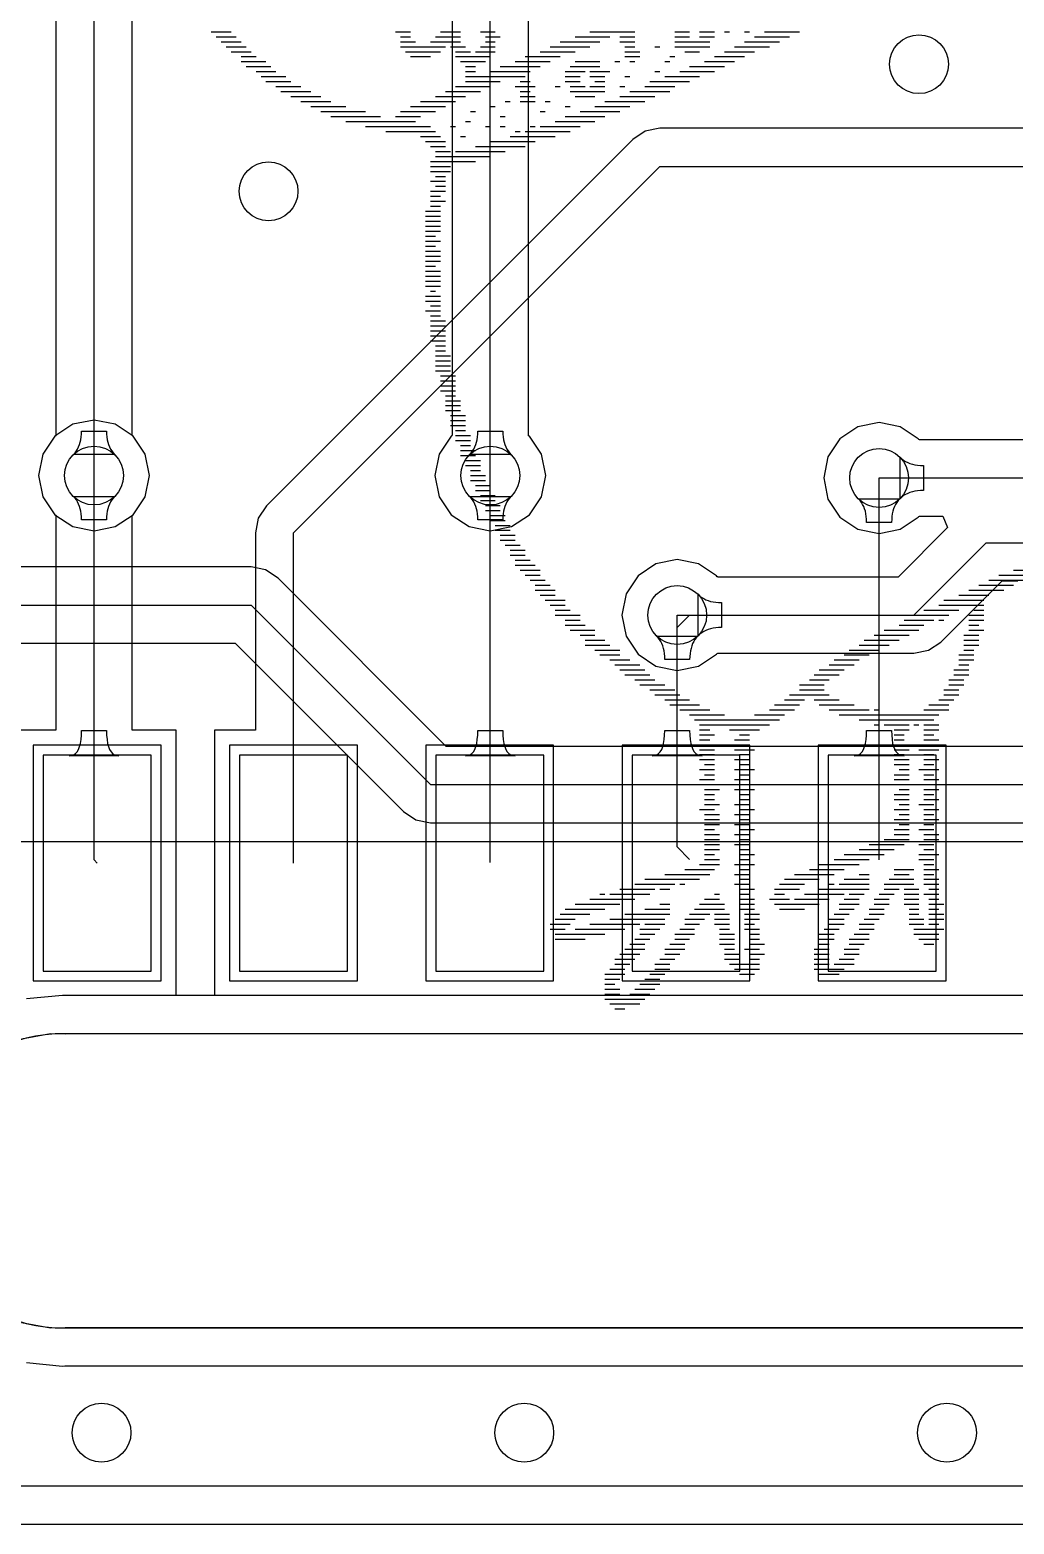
# Model space of a CAD drawing. Header units: millimetres. Extents: x 65.3 to 106.6, y 61.5 to 106.5.
# Drawn here: x 72.3 to 82.33, y 61.48 to 76.7 of the extents above; entities that cross this region are included whole.
import ezdxf

# ---------------------------------------------------------------- set-up
doc = ezdxf.new("R2010")
doc.units = ezdxf.units.MM
for name, color, linetype in [('BottomLayer', 5, 'Continuous'), ('BottomOverlay', 54, 'Continuous'), ('KeepOutLayer', 6, 'Continuous'), ('MultiLayer', 9, 'Continuous'), ('TopLayer', 1, 'Continuous'), ('TopOverlay', 2, 'Continuous'), ('TopPaste', 8, 'Continuous'), ('TopSolder', 216, 'Continuous')]:
    doc.layers.add(name, color=color, linetype=linetype)

# ---------------------------------------------------------------- blocks, each defined once
blk = doc.blocks.new('ESP_07_8')
at = {"layer": 'TopLayer'}
for p, q in [((-15.122, -2.502), (-17.322, -2.502)), ((-17.322, -2.502), (-17.322, -3.602)), ((-15.122, -3.602), (-15.122, -2.502)), ((-17.322, -3.602), (-15.122, -3.602)), ((-15.122, -4.502), (-17.322, -4.502)), ((-17.322, -4.502), (-17.322, -5.602)), ((-15.122, -5.602), (-15.122, -4.502)), ((-17.322, -5.602), (-15.122, -5.602)), ((-15.122, -6.502), (-17.322, -6.502)), ((-17.322, -6.502), (-17.322, -7.602)), ((-15.122, -7.602), (-15.122, -6.502)), ((-17.322, -7.602), (-15.122, -7.602)), ((-15.122, -8.502), (-17.322, -8.502)), ((-17.322, -8.502), (-17.322, -9.602)), ((-15.122, -9.602), (-15.122, -8.502)), ((-17.322, -9.602), (-15.122, -9.602)), ((-15.122, -10.502), (-17.322, -10.502)), ((-17.322, -10.502), (-17.322, -11.602)), ((-15.122, -11.602), (-15.122, -10.502)), ((-17.322, -11.602), (-15.122, -11.602))]:
    blk.add_line(p, q, dxfattribs=at)
at = {"layer": 'TopOverlay'}
blk.add_line((-16.003, 4.648), (-16.003, -16.552), dxfattribs=at)
at = {"layer": 'TopPaste'}
for p, q in [((-15.122, -2.502), (-17.322, -2.502)), ((-17.322, -2.502), (-17.322, -3.602)), ((-15.122, -3.602), (-15.122, -2.502)), ((-17.322, -3.602), (-15.122, -3.602)), ((-15.122, -4.502), (-17.322, -4.502)), ((-17.322, -4.502), (-17.322, -5.602)), ((-15.122, -5.602), (-15.122, -4.502)), ((-17.322, -5.602), (-15.122, -5.602)), ((-15.122, -6.502), (-17.322, -6.502)), ((-17.322, -6.502), (-17.322, -7.602)), ((-15.122, -7.602), (-15.122, -6.502)), ((-17.322, -7.602), (-15.122, -7.602)), ((-15.122, -8.502), (-17.322, -8.502)), ((-17.322, -8.502), (-17.322, -9.602)), ((-15.122, -9.602), (-15.122, -8.502)), ((-17.322, -9.602), (-15.122, -9.602)), ((-15.122, -10.502), (-17.322, -10.502)), ((-17.322, -10.502), (-17.322, -11.602)), ((-15.122, -11.602), (-15.122, -10.502)), ((-17.322, -11.602), (-15.122, -11.602))]:
    blk.add_line(p, q, dxfattribs=at)
at = {"layer": 'TopSolder'}
for p, q in [((-15.02, -2.4), (-17.423, -2.4)), ((-17.423, -2.4), (-17.423, -3.703)), ((-15.02, -3.703), (-15.02, -2.4)), ((-17.423, -3.703), (-15.02, -3.703)), ((-15.02, -4.4), (-17.423, -4.4)), ((-17.423, -4.4), (-17.423, -5.703)), ((-15.02, -5.703), (-15.02, -4.4)), ((-17.423, -5.703), (-15.02, -5.703)), ((-15.02, -6.4), (-17.423, -6.4)), ((-17.423, -6.4), (-17.423, -7.703)), ((-15.02, -7.703), (-15.02, -6.4)), ((-17.423, -7.703), (-15.02, -7.703)), ((-15.02, -8.4), (-17.423, -8.4)), ((-17.423, -8.4), (-17.423, -9.703)), ((-15.02, -9.703), (-15.02, -8.4)), ((-17.423, -9.703), (-15.02, -9.703)), ((-15.02, -10.4), (-17.423, -10.4)), ((-17.423, -10.4), (-17.423, -11.703)), ((-15.02, -11.703), (-15.02, -10.4)), ((-17.423, -11.703), (-15.02, -11.703))]:
    blk.add_line(p, q, dxfattribs=at)

msp = doc.modelspace()

# ---------------------------------------------------------------- linework, layer by layer
at = {"layer": 'BottomLayer'}
for p, q in [((76.599, 92.431), (76.599, 72.579)), ((76.987, 72.161), (76.987, 92.431)), ((72.56, 84.43), (72.56, 72.579)), ((72.949, 72.161), (72.949, 84.43)), ((73.337, 72.579), (73.337, 84.269)), ((77.376, 72.579), (77.376, 81.808)), ((80.734, 72.658), (80.55, 72.535)), ((80.95, 72.701), (80.734, 72.658)), ((81.166, 72.658), (80.95, 72.701)), ((81.349, 72.535), (81.166, 72.658)), ((72.549, 72.561), (72.427, 72.378)), ((72.558, 72.567), (72.549, 72.561)), ((72.56, 72.574), (72.558, 72.567)), ((72.56, 72.579), (72.56, 72.574)), ((72.792, 72.453), (72.801, 72.476)), ((72.801, 72.476), (72.809, 72.5)), ((72.809, 72.5), (72.814, 72.526)), ((72.814, 72.526), (72.818, 72.554)), ((72.818, 72.554), (72.821, 72.583)), ((72.821, 72.583), (72.822, 72.613)), ((72.822, 72.613), (73.076, 72.613)), ((73.076, 72.613), (73.077, 72.583)), ((73.077, 72.583), (73.079, 72.554)), ((73.079, 72.554), (73.083, 72.526)), ((73.083, 72.526), (73.089, 72.5)), ((73.089, 72.5), (73.097, 72.476)), ((73.097, 72.476), (73.106, 72.453)), ((73.338, 72.574), (73.337, 72.579)), ((73.34, 72.567), (73.338, 72.574)), ((73.348, 72.561), (73.34, 72.567)), ((73.471, 72.378), (73.348, 72.561)), ((76.588, 72.561), (76.466, 72.378)), ((76.597, 72.567), (76.588, 72.561)), ((76.598, 72.574), (76.597, 72.567)), ((76.599, 72.579), (76.598, 72.574)), ((76.831, 72.453), (76.84, 72.476)), ((76.84, 72.476), (76.847, 72.5)), ((76.847, 72.5), (76.853, 72.526)), ((76.853, 72.526), (76.857, 72.554)), ((76.857, 72.554), (76.86, 72.583)), ((76.86, 72.613), (77.114, 72.613)), ((76.86, 72.583), (76.86, 72.613)), ((77.114, 72.613), (77.115, 72.583)), ((77.115, 72.583), (77.118, 72.554)), ((77.118, 72.554), (77.122, 72.526)), ((77.122, 72.526), (77.128, 72.5)), ((77.128, 72.5), (77.135, 72.476)), ((77.135, 72.476), (77.144, 72.453)), ((77.377, 72.574), (77.376, 72.579)), ((77.378, 72.567), (77.377, 72.574)), ((77.387, 72.561), (77.378, 72.567)), ((77.509, 72.378), (77.387, 72.561)), ((80.55, 72.535), (80.428, 72.352)), ((81.355, 72.527), (81.349, 72.535)), ((81.362, 72.525), (81.355, 72.527)), ((81.367, 72.524), (81.362, 72.525)), ((92.126, 72.524), (81.367, 72.524)), ((72.427, 72.378), (72.384, 72.161)), ((72.739, 72.376), (72.755, 72.393)), ((73.159, 72.376), (72.739, 72.376)), ((72.755, 72.393), (72.769, 72.411)), ((72.769, 72.411), (72.781, 72.431)), ((72.781, 72.431), (72.792, 72.453)), ((73.106, 72.453), (73.116, 72.431)), ((73.116, 72.431), (73.129, 72.411)), ((73.129, 72.411), (73.143, 72.393)), ((73.143, 72.393), (73.159, 72.376)), ((73.514, 72.161), (73.471, 72.378)), ((76.466, 72.378), (76.423, 72.161)), ((76.777, 72.376), (76.793, 72.393)), ((77.197, 72.376), (76.777, 72.376)), ((76.793, 72.393), (76.807, 72.411)), ((76.807, 72.411), (76.82, 72.431)), ((76.82, 72.431), (76.831, 72.453)), ((77.144, 72.453), (77.155, 72.431)), ((77.155, 72.431), (77.168, 72.411)), ((77.168, 72.411), (77.182, 72.393)), ((77.182, 72.393), (77.197, 72.376)), ((77.552, 72.161), (77.509, 72.378)), ((80.428, 72.352), (80.385, 72.136)), ((81.164, 71.926), (81.164, 72.346)), ((81.164, 72.346), (81.181, 72.33)), ((81.181, 72.33), (81.2, 72.316)), ((81.2, 72.316), (81.22, 72.304)), ((81.22, 72.304), (81.241, 72.293)), ((81.241, 72.293), (81.264, 72.284)), ((81.264, 72.284), (81.289, 72.276)), ((81.289, 72.276), (81.315, 72.27)), ((81.315, 72.27), (81.342, 72.266)), ((81.342, 72.266), (81.371, 72.264)), ((81.371, 72.264), (81.402, 72.263)), ((81.402, 72.263), (81.402, 72.009)), ((72.384, 72.161), (72.427, 71.945)), ((73.471, 71.945), (73.514, 72.161)), ((76.423, 72.161), (76.466, 71.945)), ((77.509, 71.945), (77.552, 72.161)), ((80.385, 72.136), (80.428, 71.92)), ((80.95, 72.136), (92.126, 72.136)), ((72.427, 71.945), (72.549, 71.762)), ((73.348, 71.762), (73.471, 71.945)), ((76.466, 71.945), (76.588, 71.762)), ((77.387, 71.762), (77.509, 71.945)), ((80.428, 71.92), (80.55, 71.737)), ((81.181, 71.942), (81.164, 71.926)), ((81.2, 71.956), (81.181, 71.942)), ((81.22, 71.968), (81.2, 71.956)), ((81.241, 71.979), (81.22, 71.968)), ((81.264, 71.988), (81.241, 71.979)), ((81.289, 71.996), (81.264, 71.988)), ((81.315, 72.002), (81.289, 71.996)), ((81.342, 72.006), (81.315, 72.002)), ((81.371, 72.008), (81.342, 72.006)), ((81.402, 72.009), (81.371, 72.008)), ((72.549, 71.762), (72.733, 71.64)), ((73.165, 71.64), (73.348, 71.762)), ((76.588, 71.762), (76.771, 71.64)), ((77.204, 71.64), (77.387, 71.762)), ((80.55, 71.737), (80.734, 71.614)), ((81.166, 71.614), (81.349, 71.737)), ((81.349, 71.737), (81.355, 71.745)), ((81.355, 71.745), (81.362, 71.747)), ((81.362, 71.747), (81.367, 71.748)), ((81.367, 71.748), (81.599, 71.748)), ((81.599, 71.748), (81.647, 71.63)), ((72.733, 71.64), (72.949, 71.597)), ((72.949, 71.597), (73.165, 71.64)), ((76.771, 71.64), (76.987, 71.597)), ((76.987, 71.597), (77.204, 71.64)), ((80.734, 71.614), (80.95, 71.571)), ((80.95, 71.571), (81.166, 71.614)), ((81.647, 71.63), (81.144, 71.127)), ((81.305, 70.739), (82.042, 71.476)), ((82.042, 71.476), (91.288, 71.476)), ((78.676, 71.261), (78.493, 71.138)), ((78.892, 71.304), (78.676, 71.261)), ((79.109, 71.261), (78.892, 71.304)), ((79.292, 71.138), (79.109, 71.261)), ((74.549, 71.229), (71.41, 71.229)), ((74.698, 71.199), (74.549, 71.229)), ((74.824, 71.115), (74.698, 71.199)), ((76.539, 69.4), (74.824, 71.115)), ((78.493, 71.138), (78.371, 70.955)), ((79.298, 71.13), (79.292, 71.138)), ((79.305, 71.128), (79.298, 71.13)), ((79.31, 71.127), (79.305, 71.128)), ((81.144, 71.127), (79.31, 71.127)), ((78.371, 70.955), (78.328, 70.739)), ((79.107, 70.529), (79.107, 70.949)), ((79.107, 70.949), (79.124, 70.933)), ((81.58, 70.464), (82.203, 71.087)), ((82.203, 71.087), (82.363, 71.087)), ((70.993, 70.841), (74.549, 70.841)), ((74.549, 70.841), (76.378, 69.012)), ((79.124, 70.933), (79.142, 70.919)), ((79.142, 70.919), (79.162, 70.907)), ((79.162, 70.907), (79.184, 70.896)), ((79.184, 70.896), (79.207, 70.887)), ((79.207, 70.887), (79.231, 70.879)), ((79.231, 70.879), (79.257, 70.873)), ((79.257, 70.873), (79.285, 70.869)), ((79.285, 70.869), (79.314, 70.867)), ((79.314, 70.867), (79.344, 70.866)), ((79.344, 70.866), (79.344, 70.612)), ((78.328, 70.739), (78.371, 70.523)), ((78.892, 70.739), (79.019, 70.739)), ((78.892, 70.612), (79.019, 70.739)), ((79.019, 70.739), (81.305, 70.739)), ((78.371, 70.523), (78.493, 70.34)), ((79.124, 70.545), (79.107, 70.529)), ((79.142, 70.559), (79.124, 70.545)), ((79.162, 70.571), (79.142, 70.559)), ((79.184, 70.582), (79.162, 70.571)), ((79.207, 70.591), (79.184, 70.582)), ((79.231, 70.599), (79.207, 70.591)), ((79.257, 70.605), (79.231, 70.599)), ((79.285, 70.609), (79.257, 70.605)), ((79.314, 70.611), (79.285, 70.609)), ((79.344, 70.612), (79.314, 70.611)), ((71.41, 70.452), (74.388, 70.452)), ((74.388, 70.452), (76.103, 68.737)), ((78.493, 70.34), (78.676, 70.217)), ((79.109, 70.217), (79.292, 70.34)), ((79.292, 70.34), (79.298, 70.348)), ((79.298, 70.348), (79.305, 70.35)), ((79.305, 70.35), (79.31, 70.351)), ((79.31, 70.351), (81.305, 70.351)), ((81.305, 70.351), (81.454, 70.38)), ((81.454, 70.38), (81.58, 70.464)), ((78.676, 70.217), (78.892, 70.174)), ((78.892, 70.174), (79.109, 70.217)), ((91.277, 69.4), (76.539, 69.4)), ((76.378, 69.012), (91.694, 69.012)), ((76.103, 68.737), (76.229, 68.653)), ((76.229, 68.653), (76.378, 68.623)), ((76.378, 68.623), (91.277, 68.623)), ((72.628, 66.864), (72.26, 66.828)), ((72.647, 66.862), (72.628, 66.864)), ((72.654, 66.863), (72.647, 66.862)), ((95.703, 66.863), (72.654, 66.863)), ((72.26, 63.123), (72.628, 63.086)), ((72.628, 63.086), (72.652, 63.089)), ((72.652, 63.089), (72.654, 63.088)), ((72.654, 63.088), (95.703, 63.088)), ((98.579, 61.865), (69.621, 61.865))]:
    msp.add_line(p, q, dxfattribs=at)
for centre in [(81.356, 76.352), (74.727, 75.057), (72.949, 72.161), (76.987, 72.161), (80.95, 72.136), (78.892, 70.739), (73.025, 62.408), (77.333, 62.408), (81.641, 62.408)]:
    msp.add_circle(centre, 0.3, dxfattribs=at)
at = {"layer": 'BottomOverlay'}
for p, q in [((74.143, 76.683), (74.346, 76.683)), ((74.193, 76.632), (74.397, 76.632)), ((74.244, 76.581), (74.447, 76.581)), ((76.022, 76.683), (76.175, 76.683)), ((76.073, 76.632), (76.175, 76.632)), ((76.073, 76.581), (76.225, 76.581)), ((76.378, 76.581), (76.683, 76.581)), ((76.429, 76.632), (76.683, 76.632)), ((76.479, 76.683), (76.683, 76.683)), ((76.886, 76.683), (77.038, 76.683)), ((76.937, 76.632), (77.089, 76.632)), ((76.937, 76.581), (77.038, 76.581)), ((77.699, 76.581), (78.105, 76.581)), ((77.851, 76.632), (78.207, 76.632)), ((78.003, 76.683), (78.461, 76.683)), ((78.308, 76.632), (78.461, 76.632)), ((78.308, 76.581), (78.461, 76.581)), ((78.867, 76.683), (79.019, 76.683)), ((78.867, 76.632), (79.019, 76.632)), ((78.867, 76.581), (79.223, 76.581)), ((79.121, 76.683), (79.273, 76.683)), ((79.121, 76.632), (79.273, 76.632)), ((79.375, 76.683), (79.426, 76.683)), ((79.578, 76.683), (79.629, 76.683)), ((79.578, 76.581), (79.934, 76.581)), ((79.68, 76.632), (80.035, 76.632)), ((79.781, 76.683), (80.137, 76.683)), ((74.295, 76.53), (74.498, 76.53)), ((74.346, 76.479), (74.549, 76.479)), ((76.073, 76.53), (76.53, 76.53)), ((76.124, 76.479), (76.479, 76.479)), ((76.581, 76.53), (76.733, 76.53)), ((76.632, 76.479), (76.784, 76.479)), ((76.835, 76.479), (77.038, 76.479)), ((76.886, 76.53), (77.038, 76.53)), ((77.495, 76.479), (77.851, 76.479)), ((77.597, 76.53), (78.003, 76.53)), ((78.359, 76.53), (78.461, 76.53)), ((78.359, 76.479), (78.511, 76.479)), ((78.664, 76.53), (78.715, 76.53)), ((78.867, 76.53), (79.223, 76.53)), ((78.969, 76.479), (79.121, 76.479)), ((79.375, 76.479), (79.68, 76.479)), ((79.477, 76.53), (79.832, 76.53)), ((74.447, 76.429), (74.6, 76.429)), ((74.447, 76.378), (74.701, 76.378)), ((74.498, 76.327), (74.752, 76.327)), ((76.175, 76.429), (76.378, 76.429)), ((76.632, 76.429), (76.987, 76.429)), ((76.683, 76.378), (76.937, 76.378)), ((76.733, 76.327), (76.835, 76.327)), ((77.089, 76.327), (77.495, 76.327)), ((77.241, 76.378), (77.597, 76.378)), ((77.343, 76.429), (77.699, 76.429)), ((77.8, 76.327), (78.105, 76.327)), ((77.851, 76.378), (78.105, 76.378)), ((78.257, 76.378), (78.308, 76.378)), ((78.359, 76.429), (78.511, 76.429)), ((78.41, 76.378), (78.461, 76.378)), ((78.765, 76.378), (78.816, 76.378)), ((78.816, 76.429), (78.867, 76.429)), ((79.019, 76.327), (79.375, 76.327)), ((79.172, 76.378), (79.477, 76.378)), ((79.273, 76.429), (79.578, 76.429)), ((74.6, 76.276), (74.803, 76.276)), ((74.651, 76.225), (74.905, 76.225)), ((74.701, 76.175), (74.955, 76.175)), ((76.733, 76.276), (76.835, 76.276)), ((76.733, 76.225), (77.343, 76.225)), ((76.733, 76.175), (77.089, 76.175)), ((76.987, 76.276), (77.394, 76.276)), ((77.292, 76.175), (77.394, 76.175)), ((77.749, 76.276), (77.953, 76.276)), ((77.749, 76.225), (77.902, 76.225)), ((77.749, 76.175), (77.902, 76.175)), ((78.003, 76.276), (78.207, 76.276)), ((78.003, 76.225), (78.156, 76.225)), ((78.054, 76.175), (78.156, 76.175)), ((78.359, 76.225), (78.41, 76.225)), ((78.613, 76.175), (79.019, 76.175)), ((78.664, 76.276), (78.715, 76.276)), ((78.765, 76.225), (79.121, 76.225)), ((78.918, 76.276), (79.273, 76.276)), ((74.803, 76.124), (75.057, 76.124)), ((74.854, 76.073), (75.159, 76.073)), ((74.955, 76.022), (75.26, 76.022)), ((76.429, 76.022), (76.733, 76.022)), ((76.53, 76.073), (76.886, 76.073)), ((76.632, 76.124), (76.987, 76.124)), ((77.241, 76.124), (77.445, 76.124)), ((77.292, 76.073), (77.394, 76.073)), ((77.292, 76.022), (77.445, 76.022)), ((77.648, 76.124), (77.699, 76.124)), ((77.8, 76.124), (77.953, 76.124)), ((77.8, 76.073), (78.156, 76.073)), ((77.851, 76.022), (78.054, 76.022)), ((78.003, 76.124), (78.156, 76.124)), ((78.308, 76.124), (78.359, 76.124)), ((78.308, 76.022), (78.664, 76.022)), ((78.41, 76.073), (78.816, 76.073)), ((78.562, 76.124), (78.867, 76.124)), ((75.057, 75.971), (75.362, 75.971)), ((75.159, 75.921), (75.514, 75.921)), ((75.26, 75.87), (75.717, 75.87)), ((76.073, 75.87), (76.429, 75.87)), ((76.175, 75.921), (76.53, 75.921)), ((76.276, 75.971), (76.632, 75.971)), ((76.784, 75.87), (76.835, 75.87)), ((76.987, 75.921), (77.038, 75.921)), ((77.14, 75.971), (77.191, 75.971)), ((77.292, 75.971), (77.445, 75.971)), ((77.495, 75.87), (77.546, 75.87)), ((77.546, 75.971), (77.597, 75.971)), ((77.749, 75.921), (77.8, 75.921)), ((77.902, 75.87), (78.308, 75.87)), ((78.054, 75.921), (78.41, 75.921)), ((78.156, 75.971), (78.562, 75.971)), ((75.362, 75.819), (75.87, 75.819)), ((75.514, 75.768), (76.225, 75.768)), ((75.717, 75.717), (76.378, 75.717)), ((76.022, 75.819), (76.276, 75.819)), ((76.581, 75.717), (76.632, 75.717)), ((76.733, 75.768), (76.784, 75.768)), ((76.937, 75.717), (76.987, 75.717)), ((77.089, 75.819), (77.14, 75.819)), ((77.089, 75.717), (77.14, 75.717)), ((77.394, 75.717), (77.445, 75.717)), ((77.495, 75.717), (77.902, 75.717)), ((77.648, 75.768), (78.054, 75.768)), ((77.749, 75.819), (78.156, 75.819)), ((75.921, 75.667), (76.429, 75.667)), ((76.276, 75.616), (76.479, 75.616)), ((76.327, 75.565), (76.53, 75.565)), ((76.683, 75.616), (76.733, 75.616)), ((76.987, 75.565), (77.445, 75.565)), ((77.191, 75.616), (77.648, 75.616)), ((77.241, 75.667), (77.292, 75.667)), ((77.343, 75.667), (77.8, 75.667)), ((76.378, 75.514), (76.53, 75.514)), ((76.429, 75.463), (76.581, 75.463)), ((76.429, 75.413), (76.987, 75.413)), ((76.632, 75.463), (77.14, 75.463)), ((76.835, 75.514), (77.343, 75.514)), ((76.378, 75.362), (76.835, 75.362)), ((76.378, 75.311), (76.581, 75.311)), ((76.378, 75.26), (76.581, 75.26)), ((76.378, 75.159), (76.53, 75.159)), ((76.429, 75.209), (76.53, 75.209)), ((76.429, 75.108), (76.53, 75.108)), ((76.378, 75.057), (76.53, 75.057)), ((76.378, 75.006), (76.479, 75.006)), ((76.378, 74.955), (76.53, 74.955)), ((76.327, 74.854), (76.479, 74.854)), ((76.327, 74.803), (76.479, 74.803)), ((76.378, 74.905), (76.479, 74.905)), ((76.327, 74.752), (76.479, 74.752)), ((76.327, 74.701), (76.479, 74.701)), ((76.327, 74.651), (76.479, 74.651)), ((76.327, 74.6), (76.429, 74.6)), ((76.327, 74.549), (76.479, 74.549)), ((76.327, 74.498), (76.429, 74.498)), ((76.327, 74.447), (76.479, 74.447)), ((76.327, 74.397), (76.479, 74.397)), ((76.327, 74.346), (76.479, 74.346)), ((76.327, 74.295), (76.429, 74.295)), ((76.327, 74.244), (76.479, 74.244)), ((76.327, 74.193), (76.479, 74.193)), ((76.327, 74.143), (76.479, 74.143)), ((76.327, 74.092), (76.479, 74.092)), ((76.378, 74.041), (76.429, 74.041)), ((76.327, 73.99), (76.479, 73.99)), ((76.327, 73.939), (76.479, 73.939)), ((76.378, 73.889), (76.479, 73.889)), ((76.327, 73.838), (76.479, 73.838)), ((76.378, 73.787), (76.479, 73.787)), ((76.378, 73.736), (76.53, 73.736)), ((76.378, 73.685), (76.53, 73.685)), ((76.378, 73.635), (76.53, 73.635)), ((76.378, 73.584), (76.53, 73.584)), ((76.378, 73.533), (76.53, 73.533)), ((76.429, 73.482), (76.53, 73.482)), ((76.429, 73.431), (76.53, 73.431)), ((76.429, 73.381), (76.581, 73.381)), ((76.429, 73.33), (76.581, 73.33)), ((76.429, 73.279), (76.581, 73.279)), ((76.429, 73.228), (76.581, 73.228)), ((76.479, 73.177), (76.632, 73.177)), ((76.479, 73.127), (76.632, 73.127)), ((76.479, 73.076), (76.632, 73.076)), ((76.479, 73.025), (76.632, 73.025)), ((76.53, 72.974), (76.632, 72.974)), ((76.53, 72.923), (76.683, 72.923)), ((76.53, 72.873), (76.683, 72.873)), ((76.53, 72.822), (76.683, 72.822)), ((76.581, 72.771), (76.733, 72.771)), ((76.581, 72.72), (76.733, 72.72)), ((76.581, 72.669), (76.733, 72.669)), ((76.632, 72.619), (76.733, 72.619)), ((76.632, 72.568), (76.784, 72.568)), ((76.632, 72.517), (76.784, 72.517)), ((76.683, 72.466), (76.784, 72.466)), ((76.683, 72.415), (76.835, 72.415)), ((76.683, 72.365), (76.835, 72.365)), ((76.733, 72.314), (76.886, 72.314)), ((76.733, 72.263), (76.886, 72.263)), ((76.784, 72.212), (76.886, 72.212)), ((76.784, 72.161), (76.937, 72.161)), ((76.784, 72.111), (76.937, 72.111)), ((76.835, 72.06), (76.987, 72.06)), ((76.835, 72.009), (76.987, 72.009)), ((76.886, 71.958), (77.038, 71.958)), ((76.886, 71.907), (77.038, 71.907)), ((76.937, 71.857), (77.089, 71.857)), ((76.937, 71.806), (77.089, 71.806)), ((76.987, 71.755), (77.14, 71.755)), ((76.987, 71.704), (77.14, 71.704)), ((77.038, 71.653), (77.191, 71.653)), ((77.038, 71.603), (77.191, 71.603)), ((77.089, 71.552), (77.241, 71.552)), ((77.089, 71.501), (77.241, 71.501)), ((77.14, 71.45), (77.292, 71.45)), ((77.191, 71.399), (77.343, 71.399)), ((77.191, 71.349), (77.343, 71.349)), ((77.241, 71.298), (77.394, 71.298)), ((77.241, 71.247), (77.445, 71.247)), ((77.292, 71.196), (77.495, 71.196)), ((77.343, 71.145), (77.495, 71.145)), ((82.169, 71.145), (82.525, 71.145)), ((82.321, 71.196), (82.626, 71.196)), ((77.394, 71.095), (77.546, 71.095)), ((77.445, 71.044), (77.597, 71.044)), ((77.445, 70.993), (77.648, 70.993)), ((81.864, 70.993), (82.22, 70.993)), ((81.966, 71.044), (82.321, 71.044)), ((82.067, 71.095), (82.423, 71.095)), ((77.495, 70.942), (77.648, 70.942)), ((77.546, 70.891), (77.749, 70.891)), ((77.597, 70.841), (77.749, 70.841)), ((81.559, 70.841), (82.017, 70.841)), ((81.61, 70.891), (82.017, 70.891)), ((81.763, 70.942), (82.067, 70.942)), ((77.648, 70.79), (77.8, 70.79)), ((77.648, 70.739), (77.902, 70.739)), ((77.749, 70.688), (77.902, 70.688)), ((81.204, 70.688), (81.509, 70.688)), ((81.305, 70.739), (81.661, 70.739)), ((81.407, 70.79), (81.763, 70.79)), ((81.559, 70.688), (81.61, 70.688)), ((81.864, 70.739), (82.017, 70.739)), ((81.864, 70.688), (82.017, 70.688)), ((81.915, 70.79), (82.017, 70.79)), ((77.749, 70.637), (77.953, 70.637)), ((77.8, 70.587), (78.054, 70.587)), ((77.902, 70.536), (78.054, 70.536)), ((80.899, 70.536), (81.255, 70.536)), ((81.001, 70.587), (81.356, 70.587)), ((81.153, 70.637), (81.407, 70.637)), ((81.813, 70.536), (81.966, 70.536)), ((81.864, 70.637), (81.966, 70.637)), ((81.864, 70.587), (82.017, 70.587)), ((77.953, 70.485), (78.156, 70.485)), ((77.953, 70.434), (78.207, 70.434)), ((78.054, 70.383), (78.308, 70.383)), ((80.645, 70.383), (80.95, 70.383)), ((80.747, 70.434), (81.051, 70.434)), ((80.797, 70.485), (81.153, 70.485)), ((81.813, 70.485), (81.966, 70.485)), ((81.813, 70.434), (81.966, 70.434)), ((81.813, 70.383), (81.915, 70.383)), ((78.105, 70.333), (78.308, 70.333)), ((78.207, 70.282), (78.41, 70.282)), ((78.257, 70.231), (78.511, 70.231)), ((80.442, 70.231), (80.696, 70.231)), ((80.493, 70.282), (80.747, 70.282)), ((80.594, 70.333), (80.848, 70.333)), ((81.763, 70.333), (81.915, 70.333)), ((81.763, 70.282), (81.915, 70.282)), ((81.763, 70.231), (81.864, 70.231)), ((78.308, 70.18), (78.562, 70.18)), ((78.359, 70.129), (78.613, 70.129)), ((78.461, 70.079), (78.664, 70.079)), ((80.239, 70.079), (80.442, 70.079)), ((80.289, 70.129), (80.543, 70.129)), ((80.34, 70.18), (80.594, 70.18)), ((81.661, 70.079), (81.813, 70.079)), ((81.712, 70.18), (81.864, 70.18)), ((81.712, 70.129), (81.864, 70.129)), ((78.511, 70.028), (78.765, 70.028)), ((78.613, 69.977), (78.867, 69.977)), ((78.664, 69.926), (78.918, 69.926)), ((80.035, 69.926), (80.442, 69.926)), ((80.137, 70.028), (80.391, 70.028)), ((80.137, 69.977), (80.391, 69.977)), ((81.61, 69.977), (81.763, 69.977)), ((81.61, 69.926), (81.763, 69.926)), ((81.661, 70.028), (81.813, 70.028)), ((78.765, 69.875), (79.019, 69.875)), ((78.816, 69.825), (79.121, 69.825)), ((78.918, 69.774), (79.223, 69.774)), ((79.832, 69.774), (80.086, 69.774)), ((79.883, 69.825), (80.137, 69.825)), ((79.985, 69.875), (80.188, 69.875)), ((80.289, 69.875), (80.543, 69.875)), ((80.34, 69.825), (80.696, 69.825)), ((80.442, 69.774), (80.848, 69.774)), ((80.899, 69.774), (80.95, 69.774)), ((81.407, 69.774), (81.661, 69.774)), ((81.458, 69.825), (81.661, 69.825)), ((81.559, 69.875), (81.712, 69.875)), ((79.019, 69.723), (79.375, 69.723)), ((79.07, 69.672), (79.934, 69.672)), ((79.121, 69.621), (79.832, 69.621)), ((79.68, 69.723), (79.985, 69.723)), ((80.543, 69.723), (81.559, 69.723)), ((80.747, 69.672), (81.509, 69.672)), ((80.899, 69.621), (80.95, 69.621)), ((81.001, 69.621), (81.255, 69.621)), ((81.305, 69.621), (81.356, 69.621)), ((81.407, 69.621), (81.559, 69.621)), ((79.121, 69.571), (79.223, 69.571)), ((79.121, 69.52), (79.273, 69.52)), ((79.121, 69.469), (79.223, 69.469)), ((79.426, 69.571), (79.731, 69.571)), ((79.477, 69.469), (79.629, 69.469)), ((79.527, 69.52), (79.629, 69.52)), ((81.102, 69.571), (81.255, 69.571)), ((81.102, 69.52), (81.204, 69.52)), ((81.102, 69.469), (81.204, 69.469)), ((81.407, 69.571), (81.559, 69.571)), ((81.407, 69.52), (81.509, 69.52)), ((81.407, 69.469), (81.559, 69.469)), ((79.121, 69.418), (79.273, 69.418)), ((79.121, 69.367), (79.273, 69.367)), ((79.121, 69.317), (79.273, 69.317)), ((79.477, 69.367), (79.68, 69.367)), ((79.527, 69.418), (79.629, 69.418)), ((79.527, 69.317), (79.629, 69.317)), ((81.102, 69.418), (81.255, 69.418)), ((81.102, 69.367), (81.255, 69.367)), ((81.102, 69.317), (81.204, 69.317)), ((81.356, 69.367), (81.559, 69.367)), ((81.407, 69.418), (81.509, 69.418)), ((81.407, 69.317), (81.509, 69.317)), ((79.121, 69.266), (79.273, 69.266)), ((79.121, 69.164), (79.273, 69.164)), ((79.172, 69.215), (79.273, 69.215)), ((79.477, 69.266), (79.629, 69.266)), ((79.477, 69.164), (79.68, 69.164)), ((79.527, 69.215), (79.629, 69.215)), ((81.102, 69.266), (81.255, 69.266)), ((81.102, 69.215), (81.255, 69.215)), ((81.153, 69.164), (81.255, 69.164)), ((81.356, 69.164), (81.559, 69.164)), ((81.407, 69.266), (81.559, 69.266)), ((81.407, 69.215), (81.509, 69.215)), ((79.121, 69.063), (79.273, 69.063)), ((79.121, 69.012), (79.273, 69.012)), ((79.172, 69.113), (79.273, 69.113)), ((79.477, 69.063), (79.629, 69.063)), ((79.527, 69.113), (79.629, 69.113)), ((79.527, 69.012), (79.629, 69.012)), ((81.102, 69.113), (81.255, 69.113)), ((81.102, 69.063), (81.255, 69.063)), ((81.102, 69.012), (81.255, 69.012)), ((81.407, 69.113), (81.509, 69.113)), ((81.407, 69.063), (81.559, 69.063)), ((81.407, 69.012), (81.509, 69.012)), ((79.172, 68.961), (79.324, 68.961)), ((79.172, 68.91), (79.273, 68.91)), ((79.172, 68.859), (79.273, 68.859)), ((79.477, 68.961), (79.68, 68.961)), ((79.527, 68.91), (79.629, 68.91)), ((79.527, 68.859), (79.629, 68.859)), ((81.102, 68.91), (81.255, 68.91)), ((81.102, 68.859), (81.255, 68.859)), ((81.153, 68.961), (81.255, 68.961)), ((81.407, 68.961), (81.559, 68.961)), ((81.407, 68.91), (81.509, 68.91)), ((81.407, 68.859), (81.559, 68.859)), ((79.121, 68.758), (79.273, 68.758)), ((79.172, 68.809), (79.324, 68.809)), ((79.172, 68.707), (79.324, 68.707)), ((79.477, 68.809), (79.629, 68.809)), ((79.477, 68.707), (79.629, 68.707)), ((79.527, 68.758), (79.68, 68.758)), ((81.102, 68.758), (81.255, 68.758)), ((81.153, 68.809), (81.255, 68.809)), ((81.153, 68.707), (81.255, 68.707)), ((81.356, 68.809), (81.509, 68.809)), ((81.407, 68.758), (81.559, 68.758)), ((81.407, 68.707), (81.509, 68.707)), ((79.172, 68.656), (79.324, 68.656)), ((79.172, 68.605), (79.324, 68.605)), ((79.172, 68.555), (79.273, 68.555)), ((79.477, 68.605), (79.629, 68.605)), ((79.527, 68.656), (79.629, 68.656)), ((79.527, 68.555), (79.68, 68.555)), ((81.102, 68.656), (81.255, 68.656)), ((81.102, 68.555), (81.255, 68.555)), ((81.153, 68.605), (81.255, 68.605)), ((81.356, 68.555), (81.509, 68.555)), ((81.407, 68.656), (81.559, 68.656)), ((81.407, 68.605), (81.509, 68.605)), ((79.172, 68.504), (79.324, 68.504)), ((79.172, 68.453), (79.324, 68.453)), ((79.172, 68.402), (79.324, 68.402)), ((79.477, 68.504), (79.629, 68.504)), ((79.477, 68.402), (79.629, 68.402)), ((79.527, 68.453), (79.629, 68.453)), ((80.848, 68.402), (81.204, 68.402)), ((81.001, 68.453), (81.255, 68.453)), ((81.102, 68.504), (81.255, 68.504)), ((81.356, 68.402), (81.509, 68.402)), ((81.407, 68.504), (81.559, 68.504)), ((81.407, 68.453), (81.559, 68.453)), ((79.172, 68.351), (79.324, 68.351)), ((79.172, 68.301), (79.273, 68.301)), ((79.172, 68.25), (79.324, 68.25)), ((79.527, 68.351), (79.629, 68.351)), ((79.527, 68.301), (79.68, 68.301)), ((79.527, 68.25), (79.629, 68.25)), ((80.493, 68.25), (80.848, 68.25)), ((80.594, 68.301), (81.001, 68.301)), ((80.747, 68.351), (81.102, 68.351)), ((81.356, 68.301), (81.559, 68.301)), ((81.356, 68.25), (81.509, 68.25)), ((81.407, 68.351), (81.509, 68.351)), ((78.765, 68.097), (79.223, 68.097)), ((78.969, 68.148), (79.273, 68.148)), ((79.121, 68.199), (79.324, 68.199)), ((79.477, 68.199), (79.68, 68.199)), ((79.477, 68.097), (79.629, 68.097)), ((79.527, 68.148), (79.629, 68.148)), ((80.086, 68.097), (80.493, 68.097)), ((80.239, 68.148), (80.594, 68.148)), ((80.34, 68.199), (80.747, 68.199)), ((80.747, 68.097), (80.848, 68.097)), ((81.102, 68.148), (81.305, 68.148)), ((81.102, 68.097), (81.255, 68.097)), ((81.407, 68.199), (81.509, 68.199)), ((81.407, 68.148), (81.559, 68.148)), ((81.407, 68.097), (81.509, 68.097)), ((78.308, 67.945), (78.664, 67.945)), ((78.461, 67.996), (78.867, 67.996)), ((78.562, 68.047), (79.121, 68.047)), ((78.715, 67.945), (78.816, 67.945)), ((78.918, 67.996), (78.969, 67.996)), ((79.477, 67.996), (79.629, 67.996)), ((79.527, 68.047), (79.629, 68.047)), ((79.527, 67.945), (79.68, 67.945)), ((79.883, 67.945), (80.137, 67.945)), ((79.934, 67.996), (80.188, 67.996)), ((79.985, 68.047), (80.34, 68.047)), ((80.34, 67.945), (80.848, 67.945)), ((80.442, 67.996), (80.493, 67.996)), ((80.543, 67.996), (80.848, 67.996)), ((80.594, 68.047), (80.848, 68.047)), ((81.001, 67.996), (81.305, 67.996)), ((81.001, 67.945), (81.153, 67.945)), ((81.051, 68.047), (81.305, 68.047)), ((81.204, 67.945), (81.356, 67.945)), ((81.407, 68.047), (81.559, 68.047)), ((81.407, 67.996), (81.559, 67.996)), ((81.458, 67.945), (81.559, 67.945)), ((77.851, 67.793), (78.308, 67.793)), ((78.003, 67.843), (78.461, 67.843)), ((78.105, 67.894), (78.156, 67.894)), ((78.207, 67.894), (78.613, 67.894)), ((78.715, 67.793), (78.816, 67.793)), ((79.121, 67.793), (79.375, 67.793)), ((79.172, 67.843), (79.324, 67.843)), ((79.273, 67.894), (79.324, 67.894)), ((79.527, 67.894), (79.629, 67.894)), ((79.527, 67.843), (79.68, 67.843)), ((79.527, 67.793), (79.68, 67.793)), ((79.832, 67.843), (80.035, 67.843)), ((79.883, 67.894), (79.985, 67.894)), ((79.883, 67.793), (80.34, 67.793)), ((80.086, 67.843), (80.442, 67.843)), ((80.188, 67.894), (80.594, 67.894)), ((80.543, 67.793), (80.747, 67.793)), ((80.594, 67.843), (80.747, 67.843)), ((80.645, 67.894), (80.797, 67.894)), ((80.899, 67.843), (81.051, 67.843)), ((80.899, 67.793), (81.051, 67.793)), ((80.95, 67.894), (81.102, 67.894)), ((81.204, 67.894), (81.356, 67.894)), ((81.204, 67.843), (81.356, 67.843)), ((81.204, 67.793), (81.356, 67.793)), ((81.407, 67.894), (81.559, 67.894)), ((81.458, 67.843), (81.559, 67.843)), ((81.458, 67.793), (81.61, 67.793)), ((77.648, 67.64), (77.851, 67.64)), ((77.699, 67.691), (78.003, 67.691)), ((77.749, 67.742), (78.156, 67.742)), ((78.207, 67.64), (78.765, 67.64)), ((78.359, 67.691), (78.816, 67.691)), ((78.562, 67.742), (78.816, 67.742)), ((78.969, 67.64), (79.172, 67.64)), ((79.019, 67.691), (79.223, 67.691)), ((79.07, 67.742), (79.375, 67.742)), ((79.273, 67.691), (79.426, 67.691)), ((79.273, 67.64), (79.426, 67.64)), ((79.527, 67.742), (79.68, 67.742)), ((79.578, 67.691), (79.731, 67.691)), ((79.578, 67.64), (79.731, 67.64)), ((79.934, 67.742), (80.188, 67.742)), ((80.442, 67.64), (80.594, 67.64)), ((80.493, 67.691), (80.645, 67.691)), ((80.543, 67.742), (80.696, 67.742)), ((80.797, 67.64), (80.95, 67.64)), ((80.848, 67.742), (81.001, 67.742)), ((80.848, 67.691), (81.001, 67.691)), ((81.255, 67.742), (81.356, 67.742)), ((81.255, 67.691), (81.356, 67.691)), ((81.255, 67.64), (81.407, 67.64)), ((81.458, 67.742), (81.559, 67.742)), ((81.458, 67.691), (81.61, 67.691)), ((81.458, 67.64), (81.61, 67.64)), ((77.597, 67.589), (77.8, 67.589)), ((77.597, 67.539), (77.749, 67.539)), ((77.648, 67.488), (78.156, 67.488)), ((77.851, 67.539), (78.359, 67.539)), ((78.003, 67.589), (78.511, 67.589)), ((78.511, 67.539), (78.715, 67.539)), ((78.511, 67.488), (78.664, 67.488)), ((78.562, 67.589), (78.765, 67.589)), ((78.867, 67.488), (79.07, 67.488)), ((78.918, 67.539), (79.07, 67.539)), ((78.969, 67.589), (79.121, 67.589)), ((79.273, 67.589), (79.426, 67.589)), ((79.324, 67.539), (79.426, 67.539)), ((79.324, 67.488), (79.477, 67.488)), ((79.578, 67.589), (79.68, 67.589)), ((79.578, 67.539), (79.731, 67.539)), ((79.629, 67.488), (79.731, 67.488)), ((80.34, 67.488), (80.493, 67.488)), ((80.391, 67.539), (80.543, 67.539)), ((80.442, 67.589), (80.594, 67.589)), ((80.696, 67.488), (80.848, 67.488)), ((80.747, 67.589), (80.899, 67.589)), ((80.747, 67.539), (80.899, 67.539)), ((81.255, 67.589), (81.407, 67.589)), ((81.305, 67.539), (81.61, 67.539)), ((81.305, 67.488), (81.559, 67.488)), ((81.458, 67.589), (81.559, 67.589)), ((77.648, 67.437), (77.953, 67.437)), ((78.359, 67.335), (78.562, 67.335)), ((78.41, 67.386), (78.562, 67.386)), ((78.461, 67.437), (78.613, 67.437)), ((78.765, 67.335), (78.969, 67.335)), ((78.816, 67.386), (78.969, 67.386)), ((78.867, 67.437), (79.019, 67.437)), ((79.324, 67.437), (79.477, 67.437)), ((79.324, 67.386), (79.477, 67.386)), ((79.375, 67.335), (79.477, 67.335)), ((79.578, 67.335), (79.731, 67.335)), ((79.629, 67.437), (79.731, 67.437)), ((79.629, 67.386), (79.781, 67.386)), ((80.289, 67.335), (80.442, 67.335)), ((80.34, 67.437), (80.493, 67.437)), ((80.34, 67.386), (80.442, 67.386)), ((80.594, 67.335), (80.747, 67.335)), ((80.645, 67.437), (80.848, 67.437)), ((80.645, 67.386), (80.797, 67.386)), ((81.356, 67.437), (81.559, 67.437)), ((81.407, 67.386), (81.509, 67.386)), ((78.257, 67.234), (78.461, 67.234)), ((78.257, 67.183), (78.41, 67.183)), ((78.308, 67.285), (78.511, 67.285)), ((78.664, 67.183), (78.816, 67.183)), ((78.715, 67.234), (78.867, 67.234)), ((78.765, 67.285), (78.918, 67.285)), ((79.375, 67.285), (79.527, 67.285)), ((79.375, 67.234), (79.527, 67.234)), ((79.426, 67.183), (79.731, 67.183)), ((79.629, 67.285), (79.781, 67.285)), ((79.629, 67.234), (79.731, 67.234)), ((80.289, 67.285), (80.442, 67.285)), ((80.289, 67.234), (80.442, 67.234)), ((80.289, 67.183), (80.442, 67.183)), ((80.493, 67.183), (80.696, 67.183)), ((80.543, 67.234), (80.696, 67.234)), ((80.594, 67.285), (80.747, 67.285)), ((78.156, 67.081), (78.359, 67.081)), ((78.156, 67.031), (78.308, 67.031)), ((78.207, 67.132), (78.359, 67.132)), ((78.562, 67.031), (78.715, 67.031)), ((78.613, 67.081), (78.765, 67.081)), ((78.664, 67.132), (78.816, 67.132)), ((79.477, 67.132), (79.731, 67.132)), ((79.527, 67.081), (79.68, 67.081)), ((80.289, 67.132), (80.594, 67.132)), ((80.34, 67.081), (80.543, 67.081)), ((78.156, 66.98), (78.257, 66.98)), ((78.156, 66.929), (78.308, 66.929)), ((78.156, 66.878), (78.308, 66.878)), ((78.41, 66.878), (78.613, 66.878)), ((78.461, 66.929), (78.664, 66.929)), ((78.511, 66.98), (78.715, 66.98)), ((78.156, 66.827), (78.562, 66.827)), ((78.207, 66.777), (78.511, 66.777)), ((78.257, 66.726), (78.359, 66.726))]:
    msp.add_line(p, q, dxfattribs=at)
at = {"layer": 'KeepOutLayer'}
for p, q in [((72.654, 66.475), (95.703, 66.475)), ((72.654, 63.477), (95.703, 63.477)), ((69.621, 61.477), (98.704, 61.477))]:
    msp.add_line(p, q, dxfattribs=at)
msp.add_arc((72.628, 64.975), 1.499, 89.0326, 270.9728, dxfattribs=at)
at = {"layer": 'MultiLayer'}
for p, q in [((72.211, 66.422), (72.504, 66.476)), ((72.504, 66.476), (72.654, 66.474)), ((72.654, 66.474), (72.654, 66.475)), ((72.654, 66.475), (95.703, 66.475)), ((72.654, 66.474), (72.654, 66.474)), ((72.505, 63.474), (72.211, 63.528)), ((72.654, 63.477), (72.505, 63.474)), ((95.703, 63.477), (72.654, 63.477))]:
    msp.add_line(p, q, dxfattribs=at)
for centre in [(81.356, 76.352), (74.727, 75.057), (72.949, 72.161), (76.987, 72.161), (80.95, 72.136), (78.892, 70.739), (73.025, 62.408), (77.333, 62.408), (81.641, 62.408)]:
    msp.add_circle(centre, 0.3, dxfattribs=at)
at = {"layer": 'TopLayer'}
for p, q in [((78.566, 75.67), (78.44, 75.586)), ((78.715, 75.699), (78.566, 75.67)), ((87.135, 75.699), (78.715, 75.699)), ((78.44, 75.586), (74.707, 71.853)), ((74.982, 71.578), (78.715, 75.311)), ((78.715, 75.311), (87.77, 75.311)), ((72.733, 72.683), (72.549, 72.561)), ((72.949, 72.726), (72.733, 72.683)), ((73.165, 72.683), (72.949, 72.726)), ((73.348, 72.561), (73.165, 72.683)), ((72.549, 72.561), (72.427, 72.378)), ((73.471, 72.378), (73.348, 72.561)), ((72.427, 72.378), (72.384, 72.161)), ((73.514, 72.161), (73.471, 72.378)), ((72.384, 72.161), (72.427, 71.945)), ((72.949, 68.245), (72.949, 72.161)), ((73.471, 71.945), (73.514, 72.161)), ((76.987, 68.218), (76.987, 72.161)), ((80.95, 68.244), (80.95, 72.136)), ((72.427, 71.945), (72.549, 71.762)), ((72.755, 71.93), (72.739, 71.947)), ((72.739, 71.947), (73.159, 71.947)), ((72.769, 71.912), (72.755, 71.93)), ((72.781, 71.892), (72.769, 71.912)), ((72.792, 71.87), (72.781, 71.892)), ((72.801, 71.847), (72.792, 71.87)), ((73.106, 71.87), (73.097, 71.847)), ((73.116, 71.892), (73.106, 71.87)), ((73.129, 71.912), (73.116, 71.892)), ((73.143, 71.93), (73.129, 71.912)), ((73.159, 71.947), (73.143, 71.93)), ((73.348, 71.762), (73.471, 71.945)), ((76.793, 71.93), (76.777, 71.947)), ((76.777, 71.947), (77.197, 71.947)), ((76.807, 71.912), (76.793, 71.93)), ((76.82, 71.892), (76.807, 71.912)), ((76.831, 71.87), (76.82, 71.892)), ((76.84, 71.847), (76.831, 71.87)), ((77.144, 71.87), (77.135, 71.847)), ((77.155, 71.892), (77.144, 71.87)), ((77.168, 71.912), (77.155, 71.892)), ((77.182, 71.93), (77.168, 71.912)), ((77.197, 71.947), (77.182, 71.93)), ((80.756, 71.905), (80.74, 71.922)), ((80.74, 71.922), (81.16, 71.922)), ((80.77, 71.886), (80.756, 71.905)), ((80.782, 71.866), (80.77, 71.886)), ((80.793, 71.845), (80.782, 71.866)), ((81.117, 71.866), (81.107, 71.845)), ((81.13, 71.886), (81.117, 71.866)), ((81.144, 71.905), (81.13, 71.886)), ((81.16, 71.922), (81.144, 71.905)), ((72.549, 71.762), (72.558, 71.756)), ((72.558, 71.756), (72.56, 71.749)), ((72.56, 71.749), (72.56, 71.744)), ((72.56, 71.744), (72.56, 69.566)), ((72.809, 71.823), (72.801, 71.847)), ((72.814, 71.797), (72.809, 71.823)), ((72.818, 71.769), (72.814, 71.797)), ((72.821, 71.74), (72.818, 71.769)), ((72.822, 71.71), (72.821, 71.74)), ((73.076, 71.71), (72.822, 71.71)), ((73.077, 71.74), (73.076, 71.71)), ((73.079, 71.769), (73.077, 71.74)), ((73.083, 71.797), (73.079, 71.769)), ((73.089, 71.823), (73.083, 71.797)), ((73.097, 71.847), (73.089, 71.823)), ((73.337, 71.744), (73.338, 71.749)), ((73.337, 69.566), (73.337, 71.744)), ((73.338, 71.749), (73.34, 71.756)), ((73.34, 71.756), (73.348, 71.762)), ((74.623, 71.727), (74.593, 71.578)), ((74.707, 71.853), (74.623, 71.727)), ((76.847, 71.823), (76.84, 71.847)), ((76.853, 71.797), (76.847, 71.823)), ((76.857, 71.769), (76.853, 71.797)), ((76.86, 71.74), (76.857, 71.769)), ((76.86, 71.71), (76.86, 71.74)), ((77.114, 71.71), (76.86, 71.71)), ((77.115, 71.74), (77.114, 71.71)), ((77.118, 71.769), (77.115, 71.74)), ((77.122, 71.797), (77.118, 71.769)), ((77.128, 71.823), (77.122, 71.797)), ((77.135, 71.847), (77.128, 71.823)), ((80.802, 71.822), (80.793, 71.845)), ((80.81, 71.797), (80.802, 71.822)), ((80.815, 71.771), (80.81, 71.797)), ((80.819, 71.744), (80.815, 71.771)), ((80.822, 71.715), (80.819, 71.744)), ((80.823, 71.684), (80.822, 71.715)), ((81.078, 71.715), (81.077, 71.684)), ((81.08, 71.744), (81.078, 71.715)), ((81.084, 71.771), (81.08, 71.744)), ((81.09, 71.797), (81.084, 71.771)), ((81.098, 71.822), (81.09, 71.797)), ((81.107, 71.845), (81.098, 71.822)), ((74.593, 71.578), (74.593, 69.566)), ((74.982, 68.212), (74.982, 71.578)), ((81.077, 71.684), (80.823, 71.684)), ((78.892, 68.377), (78.892, 70.739)), ((78.698, 70.508), (78.682, 70.525)), ((78.682, 70.525), (79.102, 70.525)), ((78.712, 70.489), (78.698, 70.508)), ((79.087, 70.508), (79.073, 70.489)), ((79.102, 70.525), (79.087, 70.508)), ((78.725, 70.469), (78.712, 70.489)), ((78.736, 70.448), (78.725, 70.469)), ((78.745, 70.425), (78.736, 70.448)), ((78.752, 70.4), (78.745, 70.425)), ((78.758, 70.374), (78.752, 70.4)), ((78.762, 70.347), (78.758, 70.374)), ((78.765, 70.318), (78.762, 70.347)), ((79.023, 70.347), (79.02, 70.318)), ((79.027, 70.374), (79.023, 70.347)), ((79.033, 70.4), (79.027, 70.374)), ((79.04, 70.425), (79.033, 70.4)), ((79.049, 70.448), (79.04, 70.425)), ((79.06, 70.469), (79.049, 70.448)), ((79.073, 70.489), (79.06, 70.469)), ((78.765, 70.287), (78.765, 70.318)), ((79.019, 70.287), (78.765, 70.287)), ((79.02, 70.318), (79.019, 70.287)), ((72.56, 69.566), (72.178, 69.566)), ((72.801, 69.399), (72.81, 69.432)), ((72.81, 69.432), (72.817, 69.471)), ((72.817, 69.471), (72.821, 69.514)), ((72.821, 69.514), (72.822, 69.563)), ((72.822, 69.563), (73.076, 69.563)), ((73.076, 69.563), (73.077, 69.514)), ((73.077, 69.514), (73.081, 69.471)), ((73.081, 69.471), (73.087, 69.432)), ((73.087, 69.432), (73.096, 69.399)), ((73.786, 69.566), (73.337, 69.566)), ((73.786, 66.863), (73.786, 69.566)), ((74.593, 69.566), (74.178, 69.566)), ((74.178, 69.566), (74.178, 66.863)), ((76.84, 69.399), (76.849, 69.432)), ((76.849, 69.432), (76.855, 69.471)), ((76.855, 69.471), (76.859, 69.514)), ((76.859, 69.514), (76.86, 69.563)), ((76.86, 69.563), (77.114, 69.563)), ((77.114, 69.563), (77.116, 69.514)), ((77.116, 69.514), (77.119, 69.471)), ((77.119, 69.471), (77.126, 69.432)), ((77.126, 69.432), (77.135, 69.399)), ((78.745, 69.399), (78.754, 69.432)), ((78.754, 69.432), (78.76, 69.471)), ((78.76, 69.471), (78.764, 69.514)), ((78.764, 69.514), (78.765, 69.563)), ((78.765, 69.563), (79.019, 69.563)), ((79.019, 69.563), (79.021, 69.514)), ((79.021, 69.514), (79.024, 69.471)), ((79.024, 69.471), (79.031, 69.432)), ((79.031, 69.432), (79.04, 69.399)), ((80.802, 69.399), (80.811, 69.432)), ((80.811, 69.432), (80.818, 69.471)), ((80.818, 69.471), (80.822, 69.514)), ((80.822, 69.514), (80.823, 69.563)), ((80.823, 69.563), (81.077, 69.563)), ((81.077, 69.563), (81.078, 69.514)), ((81.078, 69.514), (81.082, 69.471)), ((81.082, 69.471), (81.088, 69.432)), ((81.088, 69.432), (81.097, 69.399)), ((72.695, 69.306), (72.719, 69.309)), ((73.203, 69.306), (72.695, 69.306)), ((72.719, 69.309), (72.741, 69.316)), ((72.741, 69.316), (72.76, 69.329)), ((72.76, 69.329), (72.776, 69.347)), ((72.776, 69.347), (72.79, 69.37)), ((72.79, 69.37), (72.801, 69.399)), ((73.096, 69.399), (73.108, 69.37)), ((73.108, 69.37), (73.122, 69.347)), ((73.122, 69.347), (73.138, 69.329)), ((73.138, 69.329), (73.157, 69.316)), ((73.157, 69.316), (73.179, 69.309)), ((73.179, 69.309), (73.203, 69.306)), ((76.733, 69.306), (76.758, 69.309)), ((77.241, 69.306), (76.733, 69.306)), ((76.758, 69.309), (76.779, 69.316)), ((76.779, 69.316), (76.798, 69.329)), ((76.798, 69.329), (76.815, 69.347)), ((76.815, 69.347), (76.829, 69.37)), ((76.829, 69.37), (76.84, 69.399)), ((77.135, 69.399), (77.146, 69.37)), ((77.146, 69.37), (77.16, 69.347)), ((77.16, 69.347), (77.177, 69.329)), ((77.177, 69.329), (77.196, 69.316)), ((77.196, 69.316), (77.217, 69.309)), ((77.217, 69.309), (77.241, 69.306)), ((78.638, 69.306), (78.663, 69.309)), ((79.146, 69.306), (78.638, 69.306)), ((78.663, 69.309), (78.684, 69.316)), ((78.684, 69.316), (78.703, 69.329)), ((78.703, 69.329), (78.72, 69.347)), ((78.72, 69.347), (78.734, 69.37)), ((78.734, 69.37), (78.745, 69.399)), ((79.04, 69.399), (79.051, 69.37)), ((79.051, 69.37), (79.065, 69.347)), ((79.065, 69.347), (79.082, 69.329)), ((79.082, 69.329), (79.101, 69.316)), ((79.101, 69.316), (79.122, 69.309)), ((79.122, 69.309), (79.146, 69.306)), ((80.696, 69.306), (80.72, 69.309)), ((81.204, 69.306), (80.696, 69.306)), ((80.72, 69.309), (80.742, 69.316)), ((80.742, 69.316), (80.761, 69.329)), ((80.761, 69.329), (80.777, 69.347)), ((80.777, 69.347), (80.791, 69.37)), ((80.791, 69.37), (80.802, 69.399)), ((81.097, 69.399), (81.109, 69.37)), ((81.109, 69.37), (81.123, 69.347)), ((81.123, 69.347), (81.139, 69.329)), ((81.139, 69.329), (81.158, 69.316)), ((81.158, 69.316), (81.18, 69.309)), ((81.18, 69.309), (81.204, 69.306)), ((78.892, 68.377), (79.019, 68.25)), ((72.949, 68.245), (72.982, 68.212)), ((74.178, 66.863), (73.786, 66.863)), ((72.26, 63.123), (72.628, 63.086)), ((72.628, 63.086), (72.652, 63.089)), ((72.652, 63.089), (72.654, 63.088)), ((72.654, 63.088), (95.703, 63.088)), ((98.579, 61.865), (69.621, 61.865))]:
    msp.add_line(p, q, dxfattribs=at)
for centre in [(81.356, 76.352), (74.727, 75.057), (72.949, 72.161), (76.987, 72.161), (80.95, 72.136), (78.892, 70.739), (73.025, 62.408), (77.333, 62.408), (81.641, 62.408)]:
    msp.add_circle(centre, 0.3, dxfattribs=at)

# ---------------------------------------------------------------- block references
at = {"rotation": 90}
msp.add_blockref('ESP_07_8', (69.93, 84.434), dxfattribs=at)

doc.saveas('drawing.dxf')
